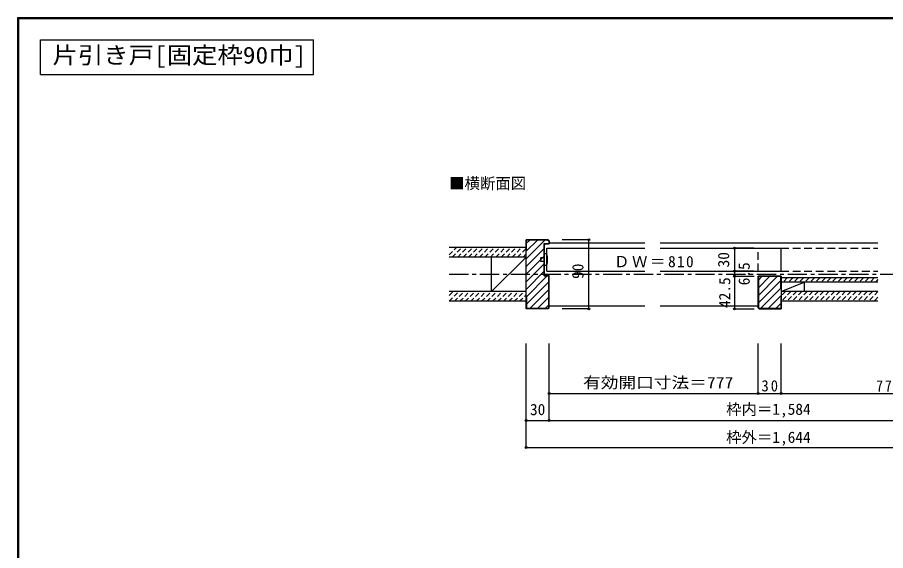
# Model space of a CAD drawing. Units: millimetres at full size, sheet at 1:5; details may follow other scales. Extents: x -973 to 977, y -718 to 696.
# Drawn here: x -973 to 155, y 3 to 696 of the extents above; entities that cross this region are included whole.
import ezdxf
from ezdxf.enums import TextEntityAlignment as Align

# ---------------------------------------------------------------- set-up
doc = ezdxf.new("R2010")
doc.units = ezdxf.units.MM
doc.header["$LTSCALE"] = 5
doc.header["$PDMODE"] = 32
doc.header["$PDSIZE"] = 2.5
for name, pattern in [('CHAIN1', [8, 5, -1, 1, -1]), ('DASHED1', [1.8, 1.2, -0.6]), ('DASHED2', [3, 2, -1])]:
    doc.linetypes.add(name, pattern=pattern)
for name, color, linetype in [('0-1_通り芯', 4, 'CHAIN1'), ('0-2_柱', 3, 'Continuous'), ('0-3_仕上げ', 2, 'Continuous'), ('0-4_枠', 3, 'Continuous'), ('0-6_扉', 6, 'Continuous'), ('0-7_金物', 7, 'Continuous'), ('0-A_文字', 7, 'Continuous'), ('0-B_寸法', 7, 'Continuous'), ('0-C_ハッチ', 4, 'DASHED1'), ('F-1_枠', 6, 'Continuous')]:
    doc.layers.add(name, color=color, linetype=linetype)
doc.styles.add('ＭＳ ゴシック', font='')
doc.styles.get('ＭＳ ゴシック').set_extended_font_data('MS Gothic')

msp = doc.modelspace()

# ---------------------------------------------------------------- linework, layer by layer
at = {"layer": '0-1_通り芯'}
msp.add_line((-412.113, 361.994), (417.887, 361.994), dxfattribs=at)
at = {"layer": '0-2_柱', "color": 7}
for p, q in [((-357.113, 339.494), (-312.113, 384.494)), ((19.387, 339.494), (49.387, 351.994))]:
    msp.add_line(p, q, dxfattribs=at)
at = {"layer": '0-2_柱'}
for p, q in [((-357.113, 339.494), (-357.113, 384.494)), ((-312.113, 339.494), (-312.113, 384.494)), ((49.387, 351.994), (49.387, 339.494))]:
    msp.add_line(p, q, dxfattribs=at)
at = {"layer": '0-3_仕上げ'}
for p, q in [((-312.113, 396.994), (-412.113, 396.994)), ((-312.113, 384.494), (-412.113, 384.494)), ((145.137, 357.494), (19.387, 357.494)), ((145.137, 351.994), (19.387, 351.994)), ((-312.113, 339.494), (-412.113, 339.494)), ((145.137, 339.494), (19.387, 339.494)), ((-312.113, 326.994), (-412.113, 326.994)), ((145.137, 326.994), (19.387, 326.994))]:
    msp.add_line(p, q, dxfattribs=at)
at = {"layer": '0-4_枠'}
for p, q in [((-312.113, 316.994), (-312.113, 406.994)), ((-283.528, 406.994), (-312.113, 406.994)), ((-311.613, 391.994), (-311.613, 406.494)), ((-283.735, 406.494), (-311.613, 406.494)), ((-283.735, 406.494), (-282.613, 405.372)), ((-282.113, 405.579), (-283.528, 406.994)), ((-288.613, 359.994), (-288.613, 401.994)), ((-288.613, 401.994), (-282.613, 401.994)), ((-288.113, 360.494), (-288.113, 401.494)), ((-288.113, 401.494), (-282.113, 401.494)), ((-282.613, 405.372), (-282.613, 401.994)), ((-282.113, 405.579), (-282.113, 401.494)), ((-311.613, 391.994), (-312.113, 391.994)), ((-288.613, 359.994), (-282.613, 359.994)), ((-288.113, 360.494), (-282.113, 360.494)), ((-282.613, 318.908), (-282.613, 359.994)), ((-282.113, 318.408), (-282.113, 360.494)), ((19.387, 359.494), (-10.613, 359.494)), ((-10.613, 318.408), (-10.613, 359.494)), ((18.887, 358.994), (-10.113, 358.994)), ((-10.113, 358.994), (-10.113, 318.615)), ((18.887, 344.494), (18.887, 358.994)), ((19.387, 359.494), (19.387, 316.994)), ((18.887, 344.494), (19.387, 344.494)), ((-311.613, 331.994), (-312.113, 331.994)), ((-311.613, 331.994), (-311.613, 317.494)), ((18.887, 331.994), (19.387, 331.994)), ((18.887, 331.994), (18.887, 317.494)), ((-283.528, 316.994), (-312.113, 316.994)), ((-284.027, 317.494), (-311.613, 317.494)), ((-282.613, 318.908), (-284.027, 317.494)), ((-283.528, 316.994), (-282.113, 318.408)), ((-9.199, 316.994), (-10.613, 318.408)), ((-8.992, 317.494), (-10.113, 318.615)), ((-9.199, 316.994), (19.387, 316.994)), ((18.887, 317.494), (-8.992, 317.494))]:
    msp.add_line(p, q, dxfattribs=at)
at = {"layer": '0-4_枠', "color": 4}
for p, q in [((-282.113, 402.994), (-157.863, 402.994)), ((-137.863, 402.994), (145.137, 402.994)), ((-282.113, 320.994), (-157.863, 320.994)), ((-137.863, 320.994), (-10.613, 320.994))]:
    msp.add_line(p, q, dxfattribs=at)
at = {"layer": '0-6_扉'}
for p, q in [((-285.113, 365.994), (-285.113, 395.994)), ((-285.113, 395.994), (-157.863, 395.994)), ((-137.863, 395.994), (19.387, 395.994)), ((19.387, 365.994), (19.387, 395.994)), ((-285.113, 365.994), (-157.863, 365.994)), ((-137.863, 365.994), (19.387, 365.994))]:
    msp.add_line(p, q, dxfattribs=at)
at = {"layer": '0-6_扉', "color": 2, "linetype": 'DASHED2'}
for p, q in [((-10.613, 365.994), (-10.613, 395.994)), ((19.387, 395.994), (145.137, 395.994)), ((19.387, 365.994), (145.137, 365.994))]:
    msp.add_line(p, q, dxfattribs=at)
at = {"layer": '0-6_扉', "color": 4}
for p, q in [((-41.318, 365.994), (-41.318, 359.494)), ((-312.113, 137.16), (-312.113, 272.16))]:
    msp.add_line(p, q, dxfattribs=at)
at = {"layer": '0-6_扉', "color": 7}
for p in [(-41.318, 365.994), (-41.318, 359.494), (-312.113, 137.16)]:
    msp.add_point(p, dxfattribs=at)
at = {"layer": '0-7_金物'}
for p, q in [((-285.113, 388.494), (-288.113, 388.494)), ((-288.113, 373.494), (-288.113, 388.494)), ((-288.113, 383.494), (-293.113, 383.494)), ((-293.113, 378.494), (-293.113, 383.494)), ((-288.113, 378.494), (-293.113, 378.494)), ((-285.113, 373.494), (-288.113, 373.494))]:
    msp.add_line(p, q, dxfattribs=at)
msp.add_arc((-315.565, 380.994), 31.361, 346.16371, 13.83632, dxfattribs=at)
at = {"layer": '0-A_文字', "color": 3}
for p, q in [((-943.333, 621.667), (-943.333, 666.667)), ((-943.333, 666.667), (-588.333, 666.667)), ((-588.333, 621.667), (-588.333, 666.667)), ((-943.333, 621.667), (-588.333, 621.667))]:
    msp.add_line(p, q, dxfattribs=at)
at = {"layer": '0-B_寸法', "color": 4}
for p, q in [((-230.692, 406.994), (-265.214, 406.994)), ((-230.692, 316.994), (-230.692, 406.994)), ((-16.272, 395.994), (-41.318, 395.994)), ((-41.318, 395.994), (-41.318, 365.994)), ((-16.272, 365.994), (-41.318, 365.994)), ((-41.318, 359.494), (-15.677, 359.494)), ((-41.318, 359.494), (-41.318, 316.994)), ((-230.692, 316.994), (-265.214, 316.994)), ((-41.318, 316.994), (-15.677, 316.994)), ((-312.113, 137.16), (-312.113, 272.16)), ((-282.113, 207.16), (-282.113, 272.16)), ((-282.113, 172.16), (-282.113, 272.16)), ((-10.613, 207.16), (-10.613, 272.16)), ((19.387, 207.16), (19.387, 272.16)), ((-282.113, 207.16), (-10.613, 207.16)), ((-10.613, 207.16), (19.387, 207.16)), ((19.387, 207.16), (287.887, 207.16)), ((-312.113, 172.16), (317.887, 172.16)), ((-312.113, 137.16), (317.887, 137.16))]:
    msp.add_line(p, q, dxfattribs=at)
at = {"layer": '0-B_寸法'}
for p in [(-230.692, 406.994), (-41.318, 395.994), (-41.318, 365.994), (-41.318, 359.494), (-230.692, 316.994), (-41.318, 316.994), (-282.113, 207.16), (-10.613, 207.16), (19.387, 207.16), (-312.113, 172.16), (-282.113, 172.16), (-312.113, 137.16)]:
    msp.add_point(p, dxfattribs=at)
at = {"layer": '0-C_ハッチ', "linetype": 'Continuous'}
for p, q in [((-312.113, 382.012), (-287.632, 406.494)), ((-311.613, 402.311), (-307.431, 406.494)), ((-311.613, 392.411), (-297.531, 406.494)), ((-312.113, 372.112), (-288.613, 395.612)), ((-312.113, 362.213), (-288.613, 385.713)), ((-312.113, 352.313), (-288.613, 375.813)), ((-312.113, 342.414), (-288.613, 365.914)), ((-312.113, 332.514), (-284.634, 359.994)), ((-311.613, 323.115), (-282.613, 352.115)), ((-5.607, 358.994), (-10.113, 354.487)), ((4.293, 358.994), (-10.113, 344.588)), ((14.192, 358.994), (-10.113, 334.688)), ((18.887, 353.789), (-10.113, 324.789)), ((-307.335, 317.494), (-282.613, 342.216)), ((19.387, 344.389), (-7.509, 317.494)), ((-297.436, 317.494), (-282.613, 332.316)), ((19.387, 334.49), (2.391, 317.494)), ((-287.536, 317.494), (-282.613, 322.417)), ((18.887, 324.09), (12.29, 317.494))]:
    msp.add_line(p, q, dxfattribs=at)
at = {"layer": '0-C_ハッチ'}
for p, q in [((-412.113, 387.523), (-402.643, 396.994)), ((-408.072, 384.494), (-395.572, 396.994)), ((-401.001, 384.494), (-388.501, 396.994)), ((-393.93, 384.494), (-381.43, 396.994)), ((-386.859, 384.494), (-374.359, 396.994)), ((-379.788, 384.494), (-367.288, 396.994)), ((-372.717, 384.494), (-360.217, 396.994)), ((-365.646, 384.494), (-353.146, 396.994)), ((-358.575, 384.494), (-346.075, 396.994)), ((-351.503, 384.494), (-339.003, 396.994)), ((-344.432, 384.494), (-331.932, 396.994)), ((-337.361, 384.494), (-324.861, 396.994)), ((-330.29, 384.494), (-317.79, 396.994)), ((-323.219, 384.494), (-312.113, 395.6)), ((-316.148, 384.494), (-312.113, 388.528)), ((20.23, 357.494), (19.387, 356.65)), ((27.301, 357.494), (21.801, 351.994)), ((34.372, 357.494), (28.872, 351.994)), ((41.443, 357.494), (35.943, 351.994)), ((48.514, 357.494), (43.014, 351.994)), ((55.585, 357.494), (50.085, 351.994)), ((62.656, 357.494), (57.156, 351.994)), ((69.727, 357.494), (64.227, 351.994)), ((76.798, 357.494), (71.298, 351.994)), ((83.87, 357.494), (78.37, 351.994)), ((90.941, 357.494), (85.441, 351.994)), ((98.012, 357.494), (92.512, 351.994)), ((105.083, 357.494), (99.583, 351.994)), ((112.154, 357.494), (106.654, 351.994)), ((119.225, 357.494), (113.725, 351.994)), ((126.296, 357.494), (120.796, 351.994)), ((133.367, 357.494), (127.867, 351.994)), ((140.438, 357.494), (134.938, 351.994)), ((145.137, 355.121), (142.009, 351.994)), ((-412.113, 327.315), (-399.935, 339.494)), ((-412.113, 334.386), (-407.006, 339.494)), ((-405.364, 326.994), (-392.864, 339.494)), ((-398.293, 326.994), (-385.793, 339.494)), ((-391.222, 326.994), (-378.722, 339.494)), ((-384.151, 326.994), (-371.651, 339.494)), ((-377.08, 326.994), (-364.58, 339.494)), ((-370.009, 326.994), (-357.509, 339.494)), ((-362.937, 326.994), (-350.437, 339.494)), ((-355.866, 326.994), (-343.366, 339.494)), ((-348.795, 326.994), (-336.295, 339.494)), ((-341.724, 326.994), (-329.224, 339.494)), ((-334.653, 326.994), (-322.153, 339.494)), ((-327.582, 326.994), (-315.082, 339.494)), ((24.943, 339.494), (19.387, 333.937)), ((32.014, 339.494), (19.514, 326.994)), ((39.085, 339.494), (26.585, 326.994)), ((46.156, 339.494), (33.656, 326.994)), ((53.227, 339.494), (40.727, 326.994)), ((60.299, 339.494), (47.799, 326.994)), ((67.37, 339.494), (54.87, 326.994)), ((74.441, 339.494), (61.941, 326.994)), ((81.512, 339.494), (69.012, 326.994)), ((88.583, 339.494), (76.083, 326.994)), ((95.654, 339.494), (83.154, 326.994)), ((102.725, 339.494), (90.225, 326.994)), ((109.796, 339.494), (97.296, 326.994)), ((116.867, 339.494), (104.367, 326.994)), ((123.938, 339.494), (111.438, 326.994)), ((131.009, 339.494), (118.509, 326.994)), ((138.08, 339.494), (125.58, 326.994)), ((145.137, 339.479), (132.651, 326.994)), ((-320.511, 326.994), (-312.113, 335.391)), ((-313.44, 326.994), (-312.113, 328.32)), ((145.137, 332.408), (139.722, 326.994))]:
    msp.add_line(p, q, dxfattribs=at)
at = {"layer": 'F-1_枠'}
for p, q in [((-973.347, 695.833), (-973.347, -700.833)), ((-973.347, 695.833), (976.653, 695.833)), ((-973.347, 695), (976.653, 695)), ((-973.347, 694.167), (976.653, 694.167)), ((-972.514, 695.833), (-972.514, -700.833)), ((-971.68, 695.833), (-971.68, -700.833))]:
    msp.add_line(p, q, dxfattribs=at)

# ---------------------------------------------------------------- texts
at = {"layer": '0-6_扉', "color": 7, "style": 'ＭＳ ゴシック'}
msp.add_text('6.5', height=14.66, rotation=90, dxfattribs=at).set_placement((-17.103, 347.744), align=Align.BOTTOM_LEFT)
at = {"layer": '0-A_文字', "color": 3, "style": 'ＭＳ ゴシック', "width": 1.1}
msp.add_text('片引き戸[固定枠90巾]', height=21.99, dxfattribs=at).set_placement((-927.708, 629.167), align=Align.BOTTOM_LEFT)
at = {"layer": '0-A_文字', "style": 'ＭＳ ゴシック'}
msp.add_text('■横断面図', height=14.66, dxfattribs=at).set_placement((-412.113, 468.494), align=Align.BOTTOM_LEFT)
at = {"layer": '0-B_寸法', "style": 'ＭＳ ゴシック'}
for s, p in [('30', (-43.818, 370.994)), ('90', (-233.192, 355.994)), ('42.5', (-42.422, 318.244))]:
    msp.add_text(s, height=14.66, rotation=90, dxfattribs=at).set_placement(p, align=Align.BOTTOM_LEFT)
at = {"layer": '0-B_寸法', "style": 'ＭＳ ゴシック', "width": 1.15}
msp.add_text('有効開口寸法＝777', height=14.66, dxfattribs=at).set_placement((-238.122, 209.66), align=Align.BOTTOM_LEFT)
at = {"layer": '0-B_寸法', "style": 'ＭＳ ゴシック'}
for s, p in [('30', (-307.113, 174.66)), ('枠内＝1,584', (-52.113, 175.071)), ('枠外＝1,644', (-52.113, 138.618))]:
    msp.add_text(s, height=14.66, dxfattribs=at).set_placement(p, align=Align.BOTTOM_LEFT)
at = {"layer": '0-B_寸法', "char_height": 14.66, "attachment_point": 7, "style": 'ＭＳ ゴシック'}
for s, insert in [('\\T1.17;ＤＷ＝810', (-197.863, 370.994)), ('\\T1.27;\\W0.95;30', (-6.238, 209.66)), ('\\T1.27;\\W0.9;777', (142.803, 209.66))]:
    msp.add_mtext(s, dxfattribs=dict(at, insert=insert))

doc.saveas('drawing.dxf')
